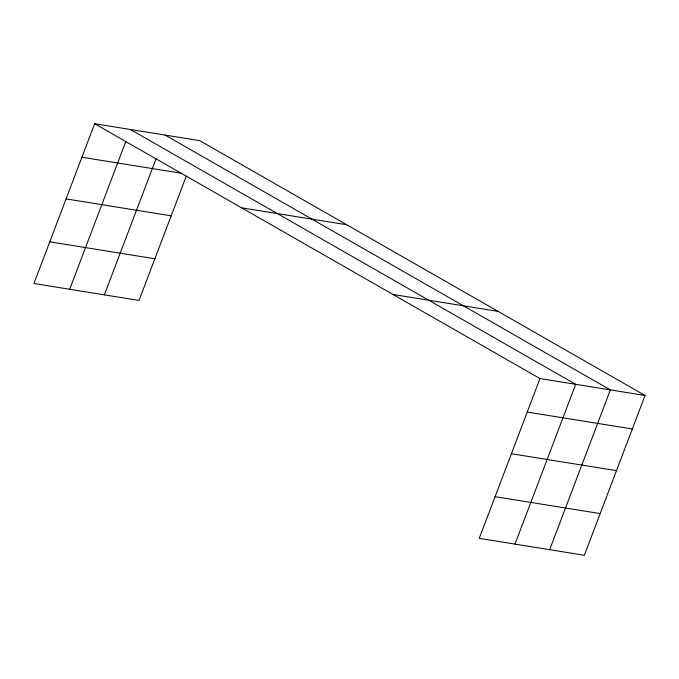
<?xml version="1.0" encoding="UTF-8"?>
<svg xmlns="http://www.w3.org/2000/svg" width="679" height="679" viewBox="0 0 679 679"><rect width="100%" height="100%" fill="white"/><g stroke="black" fill="none" stroke-linecap="round" stroke-linejoin="round"><path stroke-width="1.02" d="M645.05 395.484L539.958 378.559L479.255 538.345L584.347 555.269L645.05 395.484L199.745 140.655L94.653 123.731L33.95 283.516L139.042 300.441L186.284 176.099M69.682 289.271L125.887 141.308M104.362 294.856L156.077 158.716M514.988 544.1L575.69 384.314L130.385 129.485M549.667 549.684L610.37 389.899L165.065 135.07M81.921 157.231L181.913 173.34M241.597 207.825L346.697 224.749M66.092 198.905L171.184 215.837M393.005 294.465L498.097 311.389M49.779 241.843L154.88 258.767M527.227 412.06L632.319 428.984M511.397 453.733L616.49 470.657M495.084 496.672L600.185 513.596M94.653 123.731L539.958 378.559"/></g></svg>
